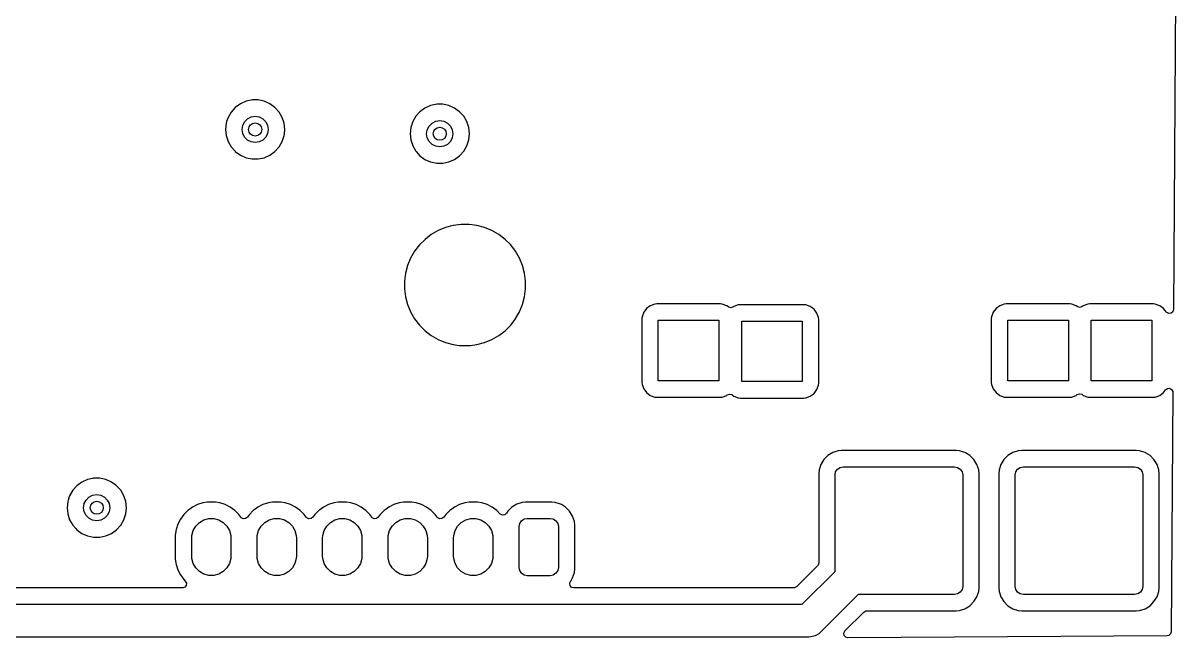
# Model space of a CAD drawing. Extents: x 0.53 to 4.07, y -3.29 to -0.61.
# Drawn here: x 2.638 to 4.029, y -3.288 to -2.549 of the extents above; entities that cross this region are included whole.
import ezdxf

# ---------------------------------------------------------------- set-up
doc = ezdxf.new("R2010")
doc.units = 0
doc.header["$MEASUREMENT"] = 0
doc.layers.add('BLACK', color=7, linetype='CONTINUOUS')

msp = doc.modelspace()

# ---------------------------------------------------------------- linework, layer by layer
at = {"layer": 'BLACK', "linetype": 'CONTINUOUS'}
for p, q in [((4.0288, -1.806), (4.0211, -2.8937)), ((2.9119, -2.642), (2.9059, -2.6433)), ((2.9132, -2.6417), (2.9119, -2.642)), ((2.9206, -2.6417), (2.9132, -2.6417)), ((2.9222, -2.642), (2.9206, -2.6417)), ((2.9279, -2.6433), (2.9222, -2.642)), ((2.8881, -2.6562), (2.8843, -2.6627)), ((2.893, -2.6507), (2.8881, -2.6562)), ((2.8991, -2.6463), (2.893, -2.6507)), ((2.9059, -2.6433), (2.8991, -2.6463)), ((2.8991, -2.6463), (2.8991, -2.6463)), ((2.9059, -2.6433), (2.9059, -2.6433)), ((2.9347, -2.6463), (2.9279, -2.6433)), ((2.9279, -2.6433), (2.9279, -2.6433)), ((2.9407, -2.6507), (2.9347, -2.6463)), ((2.9347, -2.6463), (2.9347, -2.6463)), ((2.9457, -2.6562), (2.9407, -2.6507)), ((2.9407, -2.6507), (2.9407, -2.6507)), ((2.9495, -2.6627), (2.9457, -2.6562)), ((3.115, -2.6558), (3.1101, -2.6614)), ((3.1211, -2.6515), (3.115, -2.6558)), ((3.1279, -2.6484), (3.1211, -2.6515)), ((3.1211, -2.6515), (3.1211, -2.6515)), ((3.1339, -2.6472), (3.1279, -2.6484)), ((3.1279, -2.6484), (3.1279, -2.6484)), ((3.1352, -2.6469), (3.1339, -2.6472)), ((3.1426, -2.6469), (3.1352, -2.6469)), ((3.1442, -2.6472), (3.1426, -2.6469)), ((3.1499, -2.6484), (3.1442, -2.6472)), ((3.1567, -2.6515), (3.1499, -2.6484)), ((3.1499, -2.6484), (3.1499, -2.6484)), ((3.1627, -2.6558), (3.1567, -2.6515)), ((3.1567, -2.6515), (3.1567, -2.6515)), ((3.1677, -2.6614), (3.1627, -2.6558)), ((3.1627, -2.6558), (3.1627, -2.6558)), ((2.882, -2.6698), (2.8812, -2.6772)), ((2.8826, -2.6678), (2.882, -2.6698)), ((2.8843, -2.6627), (2.8826, -2.6678)), ((2.8843, -2.6627), (2.8843, -2.6627)), ((2.9019, -2.6723), (2.9042, -2.6679)), ((2.9042, -2.6679), (2.9076, -2.6644)), ((2.9076, -2.6644), (2.912, -2.6622)), ((2.912, -2.6622), (2.9169, -2.6614)), ((2.9169, -2.6614), (2.9218, -2.6622)), ((2.9218, -2.6622), (2.9262, -2.6644)), ((2.9262, -2.6644), (2.9296, -2.6679)), ((2.9296, -2.6679), (2.9319, -2.6723)), ((2.9518, -2.6698), (2.9495, -2.6627)), ((2.9525, -2.6772), (2.9518, -2.6698)), ((3.1063, -2.6678), (3.104, -2.6749)), ((3.1101, -2.6614), (3.1063, -2.6678)), ((3.1063, -2.6678), (3.1063, -2.6678)), ((3.1262, -2.6731), (3.1296, -2.6696)), ((3.1296, -2.6696), (3.134, -2.6674)), ((3.134, -2.6674), (3.1389, -2.6666)), ((3.1389, -2.6666), (3.1438, -2.6674)), ((3.1438, -2.6674), (3.1482, -2.6696)), ((3.1482, -2.6696), (3.1516, -2.6731)), ((3.1715, -2.6678), (3.1677, -2.6614)), ((3.1738, -2.6749), (3.1715, -2.6678)), ((2.8812, -2.6772), (2.882, -2.6846)), ((2.9011, -2.6772), (2.9019, -2.6723)), ((2.9019, -2.682), (2.9011, -2.6772)), ((2.9042, -2.6864), (2.9019, -2.682)), ((2.9319, -2.682), (2.9296, -2.6864)), ((2.9319, -2.6723), (2.9326, -2.6772)), ((2.9326, -2.6772), (2.9319, -2.682)), ((2.9518, -2.6846), (2.952, -2.6823)), ((2.952, -2.6823), (2.9525, -2.6772)), ((3.104, -2.6749), (3.1032, -2.6823)), ((3.1032, -2.6823), (3.104, -2.6898)), ((3.104, -2.6749), (3.104, -2.6749)), ((3.1231, -2.6823), (3.1239, -2.6775)), ((3.1239, -2.6872), (3.1231, -2.6823)), ((3.1239, -2.6775), (3.1262, -2.6731)), ((3.1516, -2.6731), (3.1539, -2.6775)), ((3.1539, -2.6775), (3.1546, -2.6823)), ((3.1546, -2.6823), (3.1539, -2.6872)), ((3.1745, -2.6823), (3.1738, -2.6749)), ((3.1738, -2.6898), (3.1745, -2.6823)), ((2.882, -2.6846), (2.882, -2.6846)), ((2.882, -2.6846), (2.8843, -2.6917)), ((2.8843, -2.6917), (2.8843, -2.6917)), ((2.8843, -2.6917), (2.8881, -2.6981)), ((2.8881, -2.6981), (2.8927, -2.7033)), ((2.9076, -2.6899), (2.9042, -2.6864)), ((2.912, -2.6921), (2.9076, -2.6899)), ((2.9169, -2.6929), (2.912, -2.6921)), ((2.9218, -2.6921), (2.9169, -2.6929)), ((2.9262, -2.6899), (2.9218, -2.6921)), ((2.9296, -2.6864), (2.9262, -2.6899)), ((2.9407, -2.7037), (2.9457, -2.6981)), ((2.9457, -2.6981), (2.9495, -2.6917)), ((2.9495, -2.6917), (2.9518, -2.6846)), ((3.104, -2.6898), (3.104, -2.6898)), ((3.104, -2.6898), (3.1063, -2.6968)), ((3.1063, -2.6968), (3.1063, -2.6968)), ((3.1063, -2.6968), (3.1101, -2.7033)), ((3.1262, -2.6916), (3.1239, -2.6872)), ((3.1296, -2.6951), (3.1262, -2.6916)), ((3.134, -2.6973), (3.1296, -2.6951)), ((3.1389, -2.6981), (3.134, -2.6973)), ((3.1438, -2.6973), (3.1389, -2.6981)), ((3.1482, -2.6951), (3.1438, -2.6973)), ((3.1516, -2.6916), (3.1482, -2.6951)), ((3.1539, -2.6872), (3.1516, -2.6916)), ((3.1677, -2.7033), (3.1715, -2.6968)), ((3.1715, -2.6968), (3.1738, -2.6898)), ((2.8927, -2.7033), (2.893, -2.7037)), ((2.893, -2.7037), (2.8991, -2.708)), ((2.8991, -2.708), (2.8991, -2.708)), ((2.8991, -2.708), (2.9059, -2.7111)), ((2.9059, -2.7111), (2.9059, -2.7111)), ((2.9059, -2.7111), (2.9132, -2.7126)), ((2.9206, -2.7126), (2.9279, -2.7111)), ((2.9279, -2.7111), (2.9347, -2.708)), ((2.9347, -2.708), (2.9407, -2.7037)), ((3.1101, -2.7033), (3.1104, -2.7037)), ((3.1104, -2.7037), (3.115, -2.7088)), ((3.115, -2.7088), (3.1211, -2.7132)), ((3.1567, -2.7132), (3.1627, -2.7088)), ((3.1627, -2.7088), (3.1677, -2.7033)), ((2.9132, -2.7126), (2.9132, -2.7126)), ((2.9132, -2.7126), (2.9206, -2.7126)), ((2.9206, -2.7126), (2.9206, -2.7126)), ((3.1211, -2.7132), (3.1211, -2.7132)), ((3.1211, -2.7132), (3.1279, -2.7162)), ((3.1279, -2.7162), (3.1279, -2.7162)), ((3.1279, -2.7162), (3.1352, -2.7178)), ((3.1352, -2.7178), (3.1352, -2.7178)), ((3.1352, -2.7178), (3.1426, -2.7178)), ((3.1426, -2.7178), (3.1499, -2.7162)), ((3.1426, -2.7178), (3.1426, -2.7178)), ((3.1499, -2.7162), (3.1567, -2.7132)), ((3.1458, -2.795), (3.137, -2.7987)), ((3.155, -2.7926), (3.1458, -2.795)), ((3.1645, -2.7913), (3.155, -2.7926)), ((3.1741, -2.7913), (3.1645, -2.7913)), ((3.1645, -2.7913), (3.1645, -2.7913)), ((3.1835, -2.7926), (3.1741, -2.7913)), ((3.1741, -2.7913), (3.1741, -2.7913)), ((3.1928, -2.795), (3.1835, -2.7926)), ((3.2016, -2.7987), (3.1928, -2.795)), ((3.1212, -2.8093), (3.1144, -2.816)), ((3.1287, -2.8035), (3.1212, -2.8093)), ((3.1212, -2.8093), (3.1212, -2.8093)), ((3.137, -2.7987), (3.1287, -2.8035)), ((3.137, -2.7987), (3.137, -2.7987)), ((3.2099, -2.8035), (3.2016, -2.7987)), ((3.2016, -2.7987), (3.2016, -2.7987)), ((3.2174, -2.8093), (3.2099, -2.8035)), ((3.2099, -2.8035), (3.2099, -2.8035)), ((3.2099, -2.8035), (3.2099, -2.8035)), ((3.2242, -2.816), (3.2174, -2.8093)), ((3.2174, -2.8093), (3.2174, -2.8093)), ((3.1144, -2.816), (3.1086, -2.8236)), ((3.1144, -2.816), (3.1144, -2.816)), ((3.23, -2.8236), (3.2242, -2.816)), ((3.2242, -2.816), (3.2242, -2.816)), ((3.1038, -2.8319), (3.1002, -2.8407)), ((3.1086, -2.8236), (3.1038, -2.8319)), ((3.1038, -2.8319), (3.1038, -2.8319)), ((3.2348, -2.8319), (3.23, -2.8236)), ((3.2384, -2.8407), (3.2348, -2.8319)), ((3.0977, -2.8499), (3.0964, -2.8594)), ((3.1002, -2.8407), (3.0977, -2.8499)), ((3.2409, -2.8499), (3.2384, -2.8407)), ((3.2421, -2.8594), (3.2409, -2.8499)), ((3.0964, -2.8594), (3.0964, -2.8689)), ((3.2421, -2.8689), (3.2421, -2.8594)), ((3.0964, -2.8689), (3.0977, -2.8784)), ((3.0977, -2.8784), (3.1002, -2.8876)), ((3.2384, -2.8876), (3.2409, -2.8784)), ((3.2409, -2.8784), (3.2421, -2.8689)), ((3.1002, -2.8876), (3.1032, -2.8951)), ((3.2348, -2.8965), (3.2384, -2.8876)), ((3.3875, -2.8924), (3.3841, -2.897)), ((3.392, -2.889), (3.3875, -2.8924)), ((3.3875, -2.8924), (3.3875, -2.8924)), ((3.3973, -2.887), (3.392, -2.889)), ((3.392, -2.889), (3.392, -2.889)), ((3.3997, -2.8868), (3.3973, -2.887)), ((3.4763, -2.8868), (3.3997, -2.8868)), ((3.3997, -2.8868), (3.3997, -2.8868)), ((3.4786, -2.887), (3.4763, -2.8868)), ((3.4763, -2.8868), (3.4763, -2.8868)), ((3.4763, -2.8868), (3.4763, -2.8868)), ((3.4763, -2.8868), (3.4763, -2.8868)), ((3.4839, -2.889), (3.4786, -2.887)), ((3.4786, -2.887), (3.4786, -2.887)), ((3.4839, -2.889), (3.4839, -2.889)), ((3.4859, -2.8905), (3.4839, -2.889)), ((3.4865, -2.8909), (3.4859, -2.8905)), ((3.4892, -2.8915), (3.4865, -2.8909)), ((3.4918, -2.8905), (3.4892, -2.8915)), ((3.4924, -2.89), (3.4918, -2.8905)), ((3.4977, -2.888), (3.4924, -2.89)), ((3.4924, -2.89), (3.4924, -2.89)), ((3.5001, -2.8878), (3.4977, -2.888)), ((3.5767, -2.8878), (3.5001, -2.8878)), ((3.5001, -2.8878), (3.5001, -2.8878)), ((3.579, -2.888), (3.5767, -2.8878)), ((3.5767, -2.8878), (3.5767, -2.8878)), ((3.5767, -2.8878), (3.5767, -2.8878)), ((3.5767, -2.8878), (3.5767, -2.8878)), ((3.5843, -2.89), (3.579, -2.888)), ((3.579, -2.888), (3.579, -2.888)), ((3.5889, -2.8934), (3.5843, -2.89)), ((3.5843, -2.89), (3.5843, -2.89)), ((3.8078, -2.8924), (3.8044, -2.897)), ((3.8123, -2.889), (3.8078, -2.8924)), ((3.8078, -2.8924), (3.8078, -2.8924)), ((3.8176, -2.887), (3.8123, -2.889)), ((3.8123, -2.889), (3.8123, -2.889)), ((3.82, -2.8868), (3.8176, -2.887)), ((3.8966, -2.8868), (3.82, -2.8868)), ((3.82, -2.8868), (3.82, -2.8868)), ((3.8989, -2.887), (3.8966, -2.8868)), ((3.8966, -2.8868), (3.8966, -2.8868)), ((3.8966, -2.8868), (3.8966, -2.8868)), ((3.8966, -2.8868), (3.8966, -2.8868)), ((3.9042, -2.889), (3.8989, -2.887)), ((3.8989, -2.887), (3.8989, -2.887)), ((3.9055, -2.89), (3.9042, -2.889)), ((3.9042, -2.889), (3.9042, -2.889)), ((3.9061, -2.8904), (3.9055, -2.89)), ((3.9088, -2.891), (3.9061, -2.8904)), ((3.9114, -2.89), (3.9088, -2.891)), ((3.9127, -2.889), (3.9114, -2.89)), ((3.918, -2.887), (3.9127, -2.889)), ((3.9127, -2.889), (3.9127, -2.889)), ((3.9204, -2.8868), (3.918, -2.887)), ((3.997, -2.8868), (3.9204, -2.8868)), ((3.9204, -2.8868), (3.9204, -2.8868)), ((3.9993, -2.887), (3.997, -2.8868)), ((3.997, -2.8868), (3.997, -2.8868)), ((3.997, -2.8868), (3.997, -2.8868)), ((3.997, -2.8868), (3.997, -2.8868)), ((4.0046, -2.889), (3.9993, -2.887)), ((3.9993, -2.887), (3.9993, -2.887)), ((4.0092, -2.8924), (4.0046, -2.889)), ((4.0046, -2.889), (4.0046, -2.889)), ((4.0123, -2.8966), (4.0092, -2.8924)), ((4.0092, -2.8924), (4.0092, -2.8924)), ((3.1032, -2.8951), (3.1038, -2.8965)), ((3.1038, -2.8965), (3.1086, -2.9047)), ((3.1086, -2.9047), (3.1086, -2.9047)), ((3.1086, -2.9047), (3.1086, -2.9047)), ((3.1086, -2.9047), (3.1144, -2.9123)), ((3.2242, -2.9123), (3.23, -2.9047)), ((3.23, -2.9047), (3.2301, -2.9046)), ((3.2301, -2.9046), (3.2348, -2.8965)), ((3.3821, -2.9023), (3.3819, -2.9046)), ((3.3819, -2.9046), (3.3819, -2.9046)), ((3.3819, -2.9046), (3.3819, -2.9812)), ((3.3841, -2.897), (3.3821, -2.9023)), ((3.3841, -2.897), (3.3841, -2.897)), ((3.4016, -2.9793), (3.4016, -2.9065)), ((3.4016, -2.9065), (3.4744, -2.9065)), ((3.4744, -2.9065), (3.4744, -2.9793)), ((3.5923, -2.8979), (3.5889, -2.8934)), ((3.5889, -2.8934), (3.5889, -2.8934)), ((3.5936, -2.9014), (3.5923, -2.8979)), ((3.5923, -2.8979), (3.5923, -2.8979)), ((3.5943, -2.9032), (3.5936, -2.9014)), ((3.5945, -2.9056), (3.5943, -2.9032)), ((3.5945, -2.9822), (3.5945, -2.9056)), ((3.8024, -2.9023), (3.8021, -2.9046)), ((3.8021, -2.9046), (3.8021, -2.9046)), ((3.8021, -2.9046), (3.8021, -2.9812)), ((3.8044, -2.897), (3.8024, -2.9023)), ((3.8044, -2.897), (3.8044, -2.897)), ((3.8219, -2.9793), (3.8219, -2.9065)), ((3.8219, -2.9065), (3.8947, -2.9065)), ((3.8947, -2.9065), (3.8947, -2.9793)), ((3.9222, -2.9793), (3.9222, -2.9065)), ((3.9222, -2.9065), (3.9951, -2.9065)), ((3.9951, -2.9065), (3.9951, -2.9793)), ((4.013, -2.8973), (4.0123, -2.8966)), ((4.0155, -2.8985), (4.013, -2.8973)), ((4.0182, -2.8981), (4.0155, -2.8985)), ((4.0203, -2.8963), (4.0182, -2.8981)), ((4.0211, -2.8937), (4.0203, -2.8963)), ((3.1144, -2.9123), (3.1144, -2.9123)), ((3.1144, -2.9123), (3.1212, -2.9191)), ((3.1212, -2.9191), (3.1212, -2.9191)), ((3.1212, -2.9191), (3.1287, -2.9249)), ((3.2099, -2.9249), (3.2174, -2.9191)), ((3.2174, -2.9191), (3.2242, -2.9123)), ((3.502, -2.9803), (3.502, -2.9075)), ((3.502, -2.9075), (3.5748, -2.9075)), ((3.5748, -2.9075), (3.5748, -2.9803)), ((3.1287, -2.9249), (3.137, -2.9297)), ((3.137, -2.9297), (3.1458, -2.9333)), ((3.1458, -2.9333), (3.155, -2.9358)), ((3.1835, -2.9358), (3.1928, -2.9333)), ((3.1928, -2.9333), (3.2016, -2.9297)), ((3.2016, -2.9297), (3.2099, -2.9249)), ((3.155, -2.9358), (3.1621, -2.9367)), ((3.1621, -2.9367), (3.1645, -2.937)), ((3.1645, -2.937), (3.1645, -2.937)), ((3.1645, -2.937), (3.1741, -2.937)), ((3.1741, -2.937), (3.176, -2.9368)), ((3.176, -2.9368), (3.1835, -2.9358)), ((3.3819, -2.9812), (3.3819, -2.9812)), ((3.3819, -2.9812), (3.3821, -2.9836)), ((3.3821, -2.9836), (3.3841, -2.9889)), ((3.3841, -2.9889), (3.3841, -2.9889)), ((3.3841, -2.9889), (3.3875, -2.9934)), ((3.4744, -2.9793), (3.4016, -2.9793)), ((3.5748, -2.9803), (3.502, -2.9803)), ((3.5889, -2.9944), (3.5923, -2.9899)), ((3.5923, -2.9899), (3.5943, -2.9845)), ((3.5943, -2.9845), (3.5945, -2.9822)), ((3.8021, -2.9812), (3.8021, -2.9812)), ((3.8021, -2.9812), (3.8024, -2.9836)), ((3.8024, -2.9836), (3.8044, -2.9889)), ((3.8044, -2.9889), (3.8044, -2.9889)), ((3.8044, -2.9889), (3.8078, -2.9934)), ((3.8947, -2.9793), (3.8219, -2.9793)), ((3.9951, -2.9793), (3.9222, -2.9793)), ((4.0092, -2.9934), (4.0116, -2.9902)), ((4.0116, -2.9902), (4.0138, -2.9885)), ((4.0138, -2.9885), (4.0165, -2.9883)), ((4.0165, -2.9883), (4.0189, -2.9896)), ((4.0189, -2.9896), (4.0203, -2.9921)), ((3.3875, -2.9934), (3.3875, -2.9934)), ((3.3875, -2.9934), (3.392, -2.9968)), ((3.392, -2.9968), (3.392, -2.9968)), ((3.392, -2.9968), (3.3973, -2.9988)), ((3.3973, -2.9988), (3.3973, -2.9988)), ((3.3973, -2.9988), (3.3976, -2.9988)), ((3.3976, -2.9988), (3.3997, -2.999)), ((3.3997, -2.999), (3.4763, -2.999)), ((3.4763, -2.999), (3.4786, -2.9988)), ((3.4786, -2.9988), (3.4839, -2.9968)), ((3.4839, -2.9968), (3.4846, -2.9963)), ((3.4846, -2.9963), (3.4872, -2.9954)), ((3.4872, -2.9954), (3.4899, -2.9959)), ((3.4899, -2.9959), (3.4905, -2.9963)), ((3.4905, -2.9963), (3.4924, -2.9978)), ((3.4924, -2.9978), (3.4924, -2.9978)), ((3.4924, -2.9978), (3.4977, -2.9998)), ((3.4977, -2.9998), (3.4977, -2.9998)), ((3.4977, -2.9998), (3.498, -2.9998)), ((3.498, -2.9998), (3.5001, -3)), ((3.5001, -3), (3.5767, -3)), ((3.5767, -3), (3.579, -2.9998)), ((3.579, -2.9998), (3.5843, -2.9978)), ((3.5843, -2.9978), (3.5889, -2.9944)), ((3.8078, -2.9934), (3.8078, -2.9934)), ((3.8078, -2.9934), (3.8123, -2.9968)), ((3.8123, -2.9968), (3.8123, -2.9968)), ((3.8123, -2.9968), (3.8176, -2.9988)), ((3.8176, -2.9988), (3.8176, -2.9988)), ((3.8176, -2.9988), (3.8179, -2.9988)), ((3.8179, -2.9988), (3.82, -2.999)), ((3.82, -2.999), (3.8966, -2.999)), ((3.8966, -2.999), (3.8989, -2.9988)), ((3.8989, -2.9988), (3.9016, -2.9978)), ((3.9016, -2.9978), (3.9042, -2.9968)), ((3.9042, -2.9968), (3.9055, -2.9958)), ((3.9042, -2.9968), (3.9042, -2.9968)), ((3.9042, -2.9968), (3.9042, -2.9968)), ((3.9055, -2.9958), (3.9081, -2.9949)), ((3.9081, -2.9949), (3.9108, -2.9954)), ((3.9108, -2.9954), (3.9114, -2.9958)), ((3.9114, -2.9958), (3.9127, -2.9968)), ((3.9127, -2.9968), (3.9127, -2.9968)), ((3.9127, -2.9968), (3.9127, -2.9968)), ((3.9127, -2.9968), (3.918, -2.9988)), ((3.918, -2.9988), (3.918, -2.9988)), ((3.918, -2.9988), (3.9183, -2.9988)), ((3.9183, -2.9988), (3.9204, -2.999)), ((3.9204, -2.999), (3.997, -2.999)), ((3.997, -2.999), (3.9993, -2.9988)), ((3.9993, -2.9988), (4.0046, -2.9968)), ((4.0046, -2.9968), (4.0092, -2.9934)), ((4.0204, -2.9931), (4.0183, -3.281)), ((4.0203, -2.9921), (4.0204, -2.9931)), ((3.6056, -3.0692), (3.6007, -3.0741)), ((3.6114, -3.0656), (3.6056, -3.0692)), ((3.618, -3.0634), (3.6114, -3.0656)), ((3.6114, -3.0656), (3.6114, -3.0656)), ((3.622, -3.063), (3.618, -3.0634)), ((3.618, -3.0634), (3.618, -3.0634)), ((3.7598, -3.063), (3.622, -3.063)), ((3.622, -3.063), (3.622, -3.063)), ((3.7639, -3.0634), (3.7598, -3.063)), ((3.7704, -3.0655), (3.7639, -3.0634)), ((3.7639, -3.0634), (3.7639, -3.0634)), ((3.7704, -3.0656), (3.7704, -3.0655)), ((3.771, -3.0659), (3.7704, -3.0656)), ((3.7704, -3.0656), (3.7704, -3.0656)), ((3.7763, -3.0692), (3.771, -3.0659)), ((3.7812, -3.0741), (3.7763, -3.0692)), ((3.8221, -3.0692), (3.8172, -3.0741)), ((3.828, -3.0656), (3.8221, -3.0692)), ((3.8345, -3.0634), (3.828, -3.0656)), ((3.828, -3.0656), (3.828, -3.0656)), ((3.8386, -3.063), (3.8345, -3.0634)), ((3.8345, -3.0634), (3.8345, -3.0634)), ((3.9764, -3.063), (3.8386, -3.063)), ((3.8386, -3.063), (3.8386, -3.063)), ((3.9804, -3.0634), (3.9764, -3.063)), ((3.9869, -3.0655), (3.9804, -3.0634)), ((3.9804, -3.0634), (3.9804, -3.0634)), ((3.987, -3.0656), (3.9869, -3.0655)), ((3.9875, -3.0659), (3.987, -3.0656)), ((3.987, -3.0656), (3.987, -3.0656)), ((3.9929, -3.0692), (3.9875, -3.0659)), ((3.9977, -3.0741), (3.9929, -3.0692)), ((3.5949, -3.0865), (3.5945, -3.0906)), ((3.5971, -3.0799), (3.5949, -3.0865)), ((3.5949, -3.0865), (3.5949, -3.0865)), ((3.5949, -3.0865), (3.5949, -3.0865)), ((3.6007, -3.0741), (3.5971, -3.0799)), ((3.5971, -3.0799), (3.5971, -3.0799)), ((3.6149, -3.0888), (3.6171, -3.0856)), ((3.6171, -3.0856), (3.6202, -3.0834)), ((3.6202, -3.0834), (3.624, -3.0827)), ((3.624, -3.0827), (3.7579, -3.0827)), ((3.7579, -3.0827), (3.7616, -3.0834)), ((3.7616, -3.0834), (3.7648, -3.0856)), ((3.7648, -3.0856), (3.767, -3.0888)), ((3.7848, -3.0799), (3.7812, -3.0741)), ((3.787, -3.0865), (3.7848, -3.0799)), ((3.7874, -3.0906), (3.787, -3.0865)), ((3.8114, -3.0865), (3.811, -3.0906)), ((3.8136, -3.0799), (3.8114, -3.0865)), ((3.8114, -3.0865), (3.8114, -3.0865)), ((3.8114, -3.0865), (3.8114, -3.0865)), ((3.8172, -3.0741), (3.8136, -3.0799)), ((3.8136, -3.0799), (3.8136, -3.0799)), ((3.8315, -3.0888), (3.8336, -3.0856)), ((3.8336, -3.0856), (3.8368, -3.0834)), ((3.8368, -3.0834), (3.8406, -3.0827)), ((3.8406, -3.0827), (3.9744, -3.0827)), ((3.9744, -3.0827), (3.9782, -3.0834)), ((3.9782, -3.0834), (3.9814, -3.0856)), ((3.9814, -3.0856), (3.9835, -3.0888)), ((4.0014, -3.0799), (3.9977, -3.0741)), ((4.0035, -3.0865), (4.0014, -3.0799)), ((4.004, -3.0906), (4.0035, -3.0865)), ((2.7086, -3.101), (2.7025, -3.1054)), ((2.7154, -3.098), (2.7086, -3.101)), ((2.7086, -3.101), (2.7086, -3.101)), ((2.7214, -3.0967), (2.7154, -3.098)), ((2.7154, -3.098), (2.7154, -3.098)), ((2.7227, -3.0964), (2.7214, -3.0967)), ((2.7301, -3.0964), (2.7227, -3.0964)), ((2.7316, -3.0968), (2.7301, -3.0964)), ((2.7374, -3.098), (2.7316, -3.0968)), ((2.7442, -3.101), (2.7374, -3.098)), ((2.7374, -3.098), (2.7374, -3.098)), ((2.7492, -3.1046), (2.7442, -3.101)), ((2.7442, -3.101), (2.7442, -3.101)), ((3.5945, -3.0906), (3.5945, -3.1982)), ((3.6142, -3.0925), (3.6149, -3.0888)), ((3.6142, -3.2084), (3.6142, -3.0925)), ((3.767, -3.0888), (3.7677, -3.0925)), ((3.7677, -3.0925), (3.7677, -3.2264)), ((3.7874, -3.2283), (3.7874, -3.0906)), ((3.7874, -3.0906), (3.7874, -3.0906)), ((3.811, -3.0906), (3.811, -3.2283)), ((3.8307, -3.0925), (3.8315, -3.0888)), ((3.8307, -3.2264), (3.8307, -3.0925)), ((3.9835, -3.0888), (3.9843, -3.0925)), ((3.9843, -3.0925), (3.9843, -3.2264)), ((4.004, -3.2283), (4.004, -3.0906)), ((2.6975, -3.1109), (2.6938, -3.1174)), ((2.7025, -3.1054), (2.6975, -3.1109)), ((2.7502, -3.1054), (2.7492, -3.1046)), ((2.7552, -3.1109), (2.7502, -3.1054)), ((2.7589, -3.1174), (2.7552, -3.1109)), ((2.6915, -3.1245), (2.6907, -3.1319)), ((2.6921, -3.1228), (2.6915, -3.1245)), ((2.6938, -3.1174), (2.6921, -3.1228)), ((2.6938, -3.1174), (2.6938, -3.1174)), ((2.7106, -3.1319), (2.7114, -3.127)), ((2.7114, -3.127), (2.7136, -3.1226)), ((2.7136, -3.1226), (2.7171, -3.1191)), ((2.7171, -3.1191), (2.7215, -3.1169)), ((2.7215, -3.1169), (2.7264, -3.1161)), ((2.7264, -3.1161), (2.7312, -3.1169)), ((2.7312, -3.1169), (2.7356, -3.1191)), ((2.7356, -3.1191), (2.7391, -3.1226)), ((2.7391, -3.1226), (2.7414, -3.127)), ((2.7414, -3.127), (2.7421, -3.1319)), ((2.7612, -3.1245), (2.7589, -3.1174)), ((2.762, -3.1319), (2.7612, -3.1245)), ((2.8475, -3.1282), (2.8415, -3.1313)), ((2.854, -3.126), (2.8475, -3.1282)), ((2.8592, -3.1252), (2.854, -3.126)), ((2.8608, -3.125), (2.8592, -3.1252)), ((2.8676, -3.125), (2.8608, -3.125)), ((2.8691, -3.1252), (2.8676, -3.125)), ((2.8743, -3.126), (2.8691, -3.1252)), ((2.8808, -3.1282), (2.8743, -3.126)), ((2.8743, -3.126), (2.8743, -3.126)), ((2.8743, -3.126), (2.8743, -3.126)), ((2.8869, -3.1313), (2.8808, -3.1282)), ((2.9263, -3.1282), (2.9202, -3.1313)), ((2.9328, -3.126), (2.9263, -3.1282)), ((2.9379, -3.1252), (2.9328, -3.126)), ((2.9395, -3.125), (2.9379, -3.1252)), ((2.9463, -3.125), (2.9395, -3.125)), ((2.9479, -3.1252), (2.9463, -3.125)), ((2.9531, -3.126), (2.9479, -3.1252)), ((2.9595, -3.1282), (2.9531, -3.126)), ((2.9531, -3.126), (2.9531, -3.126)), ((2.9531, -3.126), (2.9531, -3.126)), ((2.9656, -3.1313), (2.9595, -3.1282)), ((3.005, -3.1282), (2.9989, -3.1313)), ((3.0115, -3.126), (3.005, -3.1282)), ((3.0167, -3.1252), (3.0115, -3.126)), ((3.0182, -3.125), (3.0167, -3.1252)), ((3.0251, -3.125), (3.0182, -3.125)), ((3.0266, -3.1252), (3.0251, -3.125)), ((3.0318, -3.126), (3.0266, -3.1252)), ((3.0383, -3.1282), (3.0318, -3.126)), ((3.0318, -3.126), (3.0318, -3.126)), ((3.0318, -3.126), (3.0318, -3.126)), ((3.0444, -3.1313), (3.0383, -3.1282)), ((3.0838, -3.1282), (3.0777, -3.1313)), ((3.0902, -3.126), (3.0838, -3.1282)), ((3.0954, -3.1252), (3.0902, -3.126)), ((3.097, -3.125), (3.0954, -3.1252)), ((3.1038, -3.125), (3.097, -3.125)), ((3.1054, -3.1252), (3.1038, -3.125)), ((3.1105, -3.126), (3.1054, -3.1252)), ((3.117, -3.1282), (3.1105, -3.126)), ((3.1105, -3.126), (3.1105, -3.126)), ((3.1105, -3.126), (3.1105, -3.126)), ((3.1231, -3.1313), (3.117, -3.1282)), ((3.1625, -3.1282), (3.1564, -3.1313)), ((3.169, -3.126), (3.1625, -3.1282)), ((3.1742, -3.1252), (3.169, -3.126)), ((3.1757, -3.125), (3.1742, -3.1252)), ((3.1825, -3.125), (3.1757, -3.125)), ((3.1841, -3.1252), (3.1825, -3.125)), ((3.1893, -3.126), (3.1841, -3.1252)), ((3.1958, -3.1282), (3.1893, -3.126)), ((3.1893, -3.126), (3.1893, -3.126)), ((3.1893, -3.126), (3.1893, -3.126)), ((3.2018, -3.1313), (3.1958, -3.1282)), ((3.2315, -3.1276), (3.2256, -3.1312)), ((3.2381, -3.1254), (3.2315, -3.1276)), ((3.2315, -3.1276), (3.2315, -3.1276)), ((3.2421, -3.125), (3.2381, -3.1254)), ((3.2381, -3.1254), (3.2381, -3.1254)), ((3.2736, -3.125), (3.2421, -3.125)), ((3.2421, -3.125), (3.2421, -3.125)), ((3.2777, -3.1254), (3.2736, -3.125)), ((3.2842, -3.1275), (3.2777, -3.1254)), ((3.2777, -3.1254), (3.2777, -3.1254)), ((3.2842, -3.1276), (3.2842, -3.1275)), ((3.2852, -3.1282), (3.2842, -3.1276)), ((3.2842, -3.1276), (3.2842, -3.1276)), ((3.2901, -3.1312), (3.2852, -3.1282)), ((2.6907, -3.1319), (2.6915, -3.1393)), ((2.6915, -3.1393), (2.6915, -3.1393)), ((2.6915, -3.1393), (2.6938, -3.1464)), ((2.7114, -3.1368), (2.7106, -3.1319)), ((2.7136, -3.1411), (2.7114, -3.1368)), ((2.7171, -3.1446), (2.7136, -3.1411)), ((2.7391, -3.1411), (2.7356, -3.1446)), ((2.7414, -3.1368), (2.7391, -3.1411)), ((2.7421, -3.1319), (2.7414, -3.1368)), ((2.7589, -3.1464), (2.7612, -3.1393)), ((2.7612, -3.1393), (2.762, -3.1319)), ((2.8311, -3.1401), (2.8271, -3.1456)), ((2.8359, -3.1353), (2.8311, -3.1401)), ((2.8311, -3.1401), (2.8311, -3.1401)), ((2.8311, -3.1401), (2.8311, -3.1401)), ((2.8311, -3.1401), (2.8311, -3.1401)), ((2.8383, -3.1335), (2.8359, -3.1353)), ((2.8359, -3.1353), (2.8359, -3.1353)), ((2.8359, -3.1353), (2.8359, -3.1353)), ((2.8415, -3.1313), (2.8383, -3.1335)), ((2.8924, -3.1353), (2.8869, -3.1313)), ((2.8972, -3.1401), (2.8924, -3.1353)), ((2.8996, -3.1433), (2.8972, -3.1401)), ((2.8972, -3.1401), (2.8972, -3.1401)), ((2.9001, -3.144), (2.8996, -3.1433)), ((2.9075, -3.1433), (2.9053, -3.145)), ((2.9099, -3.1401), (2.9075, -3.1433)), ((2.9147, -3.1353), (2.9099, -3.1401)), ((2.9099, -3.1401), (2.9099, -3.1401)), ((2.9171, -3.1335), (2.9147, -3.1353)), ((2.9147, -3.1353), (2.9147, -3.1353)), ((2.9147, -3.1353), (2.9147, -3.1353)), ((2.9202, -3.1313), (2.9171, -3.1335)), ((2.9711, -3.1353), (2.9656, -3.1313)), ((2.976, -3.1401), (2.9711, -3.1353)), ((2.9783, -3.1433), (2.976, -3.1401)), ((2.976, -3.1401), (2.976, -3.1401)), ((2.9789, -3.144), (2.9783, -3.1433)), ((2.9862, -3.1433), (2.9841, -3.145)), ((2.9886, -3.1401), (2.9862, -3.1433)), ((2.9934, -3.1353), (2.9886, -3.1401)), ((2.9886, -3.1401), (2.9886, -3.1401)), ((2.9958, -3.1335), (2.9934, -3.1353)), ((2.9934, -3.1353), (2.9934, -3.1353)), ((2.9934, -3.1353), (2.9934, -3.1353)), ((2.9989, -3.1313), (2.9958, -3.1335)), ((3.0499, -3.1353), (3.0444, -3.1313)), ((3.0547, -3.1401), (3.0499, -3.1353)), ((3.0571, -3.1433), (3.0547, -3.1401)), ((3.0547, -3.1401), (3.0547, -3.1401)), ((3.0576, -3.144), (3.0571, -3.1433)), ((3.065, -3.1433), (3.0628, -3.145)), ((3.0673, -3.1401), (3.065, -3.1433)), ((3.0722, -3.1353), (3.0673, -3.1401)), ((3.0673, -3.1401), (3.0673, -3.1401)), ((3.0745, -3.1335), (3.0722, -3.1353)), ((3.0722, -3.1353), (3.0722, -3.1353)), ((3.0722, -3.1353), (3.0722, -3.1353)), ((3.0777, -3.1313), (3.0745, -3.1335)), ((3.1286, -3.1353), (3.1231, -3.1313)), ((3.1334, -3.1401), (3.1286, -3.1353)), ((3.1358, -3.1433), (3.1334, -3.1401)), ((3.1334, -3.1401), (3.1334, -3.1401)), ((3.1364, -3.144), (3.1358, -3.1433)), ((3.1437, -3.1433), (3.1415, -3.145)), ((3.1461, -3.1401), (3.1437, -3.1433)), ((3.1509, -3.1353), (3.1461, -3.1401)), ((3.1461, -3.1401), (3.1461, -3.1401)), ((3.1533, -3.1335), (3.1509, -3.1353)), ((3.1509, -3.1353), (3.1509, -3.1353)), ((3.1509, -3.1353), (3.1509, -3.1353)), ((3.1564, -3.1313), (3.1533, -3.1335)), ((3.2074, -3.1353), (3.2018, -3.1313)), ((3.2116, -3.1395), (3.2074, -3.1353)), ((3.2074, -3.1353), (3.2074, -3.1353)), ((3.2119, -3.1398), (3.2116, -3.1395)), ((3.2144, -3.1409), (3.2119, -3.1398)), ((3.2172, -3.1404), (3.2144, -3.1409)), ((3.2192, -3.1386), (3.2172, -3.1404)), ((3.2208, -3.1361), (3.2192, -3.1386)), ((3.2256, -3.1312), (3.2208, -3.1361)), ((3.295, -3.1361), (3.2901, -3.1312)), ((3.2986, -3.142), (3.295, -3.1361)), ((3.3008, -3.1485), (3.2986, -3.142)), ((2.6938, -3.1464), (2.6938, -3.1464)), ((2.6938, -3.1464), (2.6975, -3.1528)), ((2.6975, -3.1528), (2.7012, -3.1569)), ((2.7012, -3.1569), (2.7025, -3.1584)), ((2.7215, -3.1469), (2.7171, -3.1446)), ((2.7264, -3.1476), (2.7215, -3.1469)), ((2.7312, -3.1469), (2.7264, -3.1476)), ((2.7356, -3.1446), (2.7312, -3.1469)), ((2.7502, -3.1584), (2.7552, -3.1528)), ((2.7552, -3.1528), (2.7589, -3.1464)), ((2.824, -3.1517), (2.8219, -3.1582)), ((2.8271, -3.1456), (2.824, -3.1517)), ((2.8423, -3.1593), (2.8454, -3.1539)), ((2.8454, -3.1539), (2.8498, -3.1496)), ((2.8498, -3.1496), (2.8551, -3.1465)), ((2.8551, -3.1465), (2.8611, -3.1449)), ((2.8611, -3.1449), (2.8673, -3.1449)), ((2.8673, -3.1449), (2.8732, -3.1465)), ((2.8732, -3.1465), (2.8786, -3.1496)), ((2.8786, -3.1496), (2.8829, -3.1539)), ((2.8829, -3.1539), (2.886, -3.1593)), ((2.9026, -3.1453), (2.9001, -3.144)), ((2.9053, -3.145), (2.9026, -3.1453)), ((2.9211, -3.1593), (2.9242, -3.1539)), ((2.9242, -3.1539), (2.9285, -3.1496)), ((2.9285, -3.1496), (2.9339, -3.1465)), ((2.9339, -3.1465), (2.9398, -3.1449)), ((2.9398, -3.1449), (2.946, -3.1449)), ((2.946, -3.1449), (2.952, -3.1465)), ((2.952, -3.1465), (2.9573, -3.1496)), ((2.9573, -3.1496), (2.9617, -3.1539)), ((2.9617, -3.1539), (2.9647, -3.1593)), ((2.9813, -3.1453), (2.9789, -3.144)), ((2.9841, -3.145), (2.9813, -3.1453)), ((2.9998, -3.1593), (3.0029, -3.1539)), ((3.0029, -3.1539), (3.0073, -3.1496)), ((3.0073, -3.1496), (3.0126, -3.1465)), ((3.0126, -3.1465), (3.0186, -3.1449)), ((3.0186, -3.1449), (3.0247, -3.1449)), ((3.0247, -3.1449), (3.0307, -3.1465)), ((3.0307, -3.1465), (3.036, -3.1496)), ((3.036, -3.1496), (3.0404, -3.1539)), ((3.0404, -3.1539), (3.0435, -3.1593)), ((3.0601, -3.1453), (3.0576, -3.144)), ((3.0628, -3.145), (3.0601, -3.1453)), ((3.0786, -3.1593), (3.0817, -3.1539)), ((3.0817, -3.1539), (3.086, -3.1496)), ((3.086, -3.1496), (3.0914, -3.1465)), ((3.0914, -3.1465), (3.0973, -3.1449)), ((3.0973, -3.1449), (3.1035, -3.1449)), ((3.1035, -3.1449), (3.1094, -3.1465)), ((3.1094, -3.1465), (3.1148, -3.1496)), ((3.1148, -3.1496), (3.1191, -3.1539)), ((3.1191, -3.1539), (3.1222, -3.1593)), ((3.1388, -3.1453), (3.1364, -3.144)), ((3.1415, -3.145), (3.1388, -3.1453)), ((3.1573, -3.1593), (3.1604, -3.1539)), ((3.1604, -3.1539), (3.1648, -3.1496)), ((3.1648, -3.1496), (3.1701, -3.1465)), ((3.1701, -3.1465), (3.1761, -3.1449)), ((3.1761, -3.1449), (3.1822, -3.1449)), ((3.1822, -3.1449), (3.1882, -3.1465)), ((3.1882, -3.1465), (3.1935, -3.1496)), ((3.1935, -3.1496), (3.1979, -3.1539)), ((3.1979, -3.1539), (3.201, -3.1593)), ((3.2343, -3.1545), (3.235, -3.1508)), ((3.2343, -3.2037), (3.2343, -3.1545)), ((3.235, -3.1508), (3.2371, -3.1476)), ((3.2371, -3.1476), (3.2403, -3.1454)), ((3.2403, -3.1454), (3.2441, -3.1447)), ((3.2441, -3.1447), (3.2717, -3.1447)), ((3.2717, -3.1447), (3.2754, -3.1454)), ((3.2754, -3.1454), (3.2786, -3.1476)), ((3.2786, -3.1476), (3.2807, -3.1508)), ((3.2807, -3.1508), (3.2815, -3.1545)), ((3.2815, -3.1545), (3.2815, -3.2037)), ((3.3012, -3.1526), (3.3008, -3.1485)), ((3.3012, -3.2057), (3.3012, -3.1526)), ((2.7025, -3.1584), (2.7086, -3.1628)), ((2.7086, -3.1628), (2.7086, -3.1628)), ((2.7086, -3.1628), (2.7154, -3.1658)), ((2.7154, -3.1658), (2.7154, -3.1658)), ((2.7154, -3.1658), (2.7227, -3.1673)), ((2.7227, -3.1673), (2.7227, -3.1673)), ((2.7227, -3.1673), (2.7301, -3.1673)), ((2.7301, -3.1673), (2.7374, -3.1658)), ((2.7301, -3.1673), (2.7301, -3.1673)), ((2.7374, -3.1658), (2.7442, -3.1628)), ((2.7442, -3.1628), (2.7502, -3.1584)), ((2.8219, -3.1582), (2.8208, -3.1649)), ((2.8208, -3.1649), (2.8208, -3.1934)), ((2.8406, -3.1683), (2.8408, -3.1652)), ((2.8406, -3.19), (2.8406, -3.1683)), ((2.8408, -3.1652), (2.8423, -3.1593)), ((2.886, -3.1593), (2.8876, -3.1652)), ((2.8876, -3.1652), (2.8878, -3.1683)), ((2.8878, -3.1683), (2.8878, -3.19)), ((2.9193, -3.1683), (2.9195, -3.1652)), ((2.9193, -3.19), (2.9193, -3.1683)), ((2.9195, -3.1652), (2.9211, -3.1593)), ((2.9647, -3.1593), (2.9663, -3.1652)), ((2.9663, -3.1652), (2.9665, -3.1683)), ((2.9665, -3.1683), (2.9665, -3.19)), ((2.998, -3.1683), (2.9982, -3.1652)), ((2.998, -3.19), (2.998, -3.1683)), ((2.9982, -3.1652), (2.9998, -3.1593)), ((3.0435, -3.1593), (3.0451, -3.1652)), ((3.0451, -3.1652), (3.0453, -3.1683)), ((3.0453, -3.1683), (3.0453, -3.19)), ((3.0768, -3.1683), (3.077, -3.1652)), ((3.0768, -3.19), (3.0768, -3.1683)), ((3.077, -3.1652), (3.0786, -3.1593)), ((3.1222, -3.1593), (3.1238, -3.1652)), ((3.1238, -3.1652), (3.124, -3.1683)), ((3.124, -3.1683), (3.124, -3.19)), ((3.1555, -3.1683), (3.1557, -3.1652)), ((3.1555, -3.19), (3.1555, -3.1683)), ((3.1557, -3.1652), (3.1573, -3.1593)), ((3.201, -3.1593), (3.2026, -3.1652)), ((3.2026, -3.1652), (3.2028, -3.1683)), ((3.2028, -3.1683), (3.2028, -3.19)), ((2.8208, -3.1934), (2.8217, -3.1986)), ((2.8217, -3.1986), (2.8219, -3.2001)), ((2.8408, -3.193), (2.8406, -3.19)), ((2.8423, -3.199), (2.8408, -3.193)), ((2.8454, -3.2043), (2.8423, -3.199)), ((2.886, -3.199), (2.8829, -3.2043)), ((2.8876, -3.193), (2.886, -3.199)), ((2.8878, -3.19), (2.8876, -3.193)), ((2.9195, -3.193), (2.9193, -3.19)), ((2.9211, -3.199), (2.9195, -3.193)), ((2.9242, -3.2043), (2.9211, -3.199)), ((2.9647, -3.199), (2.9617, -3.2043)), ((2.9663, -3.193), (2.9647, -3.199)), ((2.9665, -3.19), (2.9663, -3.193)), ((2.9982, -3.193), (2.998, -3.19)), ((2.9998, -3.199), (2.9982, -3.193)), ((3.0029, -3.2043), (2.9998, -3.199)), ((3.0435, -3.199), (3.0404, -3.2043)), ((3.0451, -3.193), (3.0435, -3.199)), ((3.0453, -3.19), (3.0451, -3.193)), ((3.077, -3.193), (3.0768, -3.19)), ((3.0786, -3.199), (3.077, -3.193)), ((3.0817, -3.2043), (3.0786, -3.199)), ((3.1222, -3.199), (3.1191, -3.2043)), ((3.1238, -3.193), (3.1222, -3.199)), ((3.124, -3.19), (3.1238, -3.193)), ((3.1557, -3.193), (3.1555, -3.19)), ((3.1573, -3.199), (3.1557, -3.193)), ((3.1604, -3.2043), (3.1573, -3.199)), ((3.201, -3.199), (3.1979, -3.2043)), ((3.2026, -3.193), (3.201, -3.199)), ((3.2028, -3.19), (3.2026, -3.193)), ((3.5945, -3.1982), (3.5937, -3.2008)), ((2.8219, -3.2001), (2.824, -3.2066)), ((2.824, -3.2066), (2.8271, -3.2127)), ((2.8271, -3.2127), (2.8311, -3.2182)), ((2.8498, -3.2087), (2.8454, -3.2043)), ((2.8551, -3.2118), (2.8498, -3.2087)), ((2.8611, -3.2134), (2.8551, -3.2118)), ((2.8732, -3.2118), (2.8673, -3.2134)), ((2.8786, -3.2087), (2.8732, -3.2118)), ((2.8829, -3.2043), (2.8786, -3.2087)), ((2.9285, -3.2087), (2.9242, -3.2043)), ((2.9339, -3.2118), (2.9285, -3.2087)), ((2.9398, -3.2134), (2.9339, -3.2118)), ((2.952, -3.2118), (2.946, -3.2134)), ((2.9573, -3.2087), (2.952, -3.2118)), ((2.9617, -3.2043), (2.9573, -3.2087)), ((3.0073, -3.2087), (3.0029, -3.2043)), ((3.0126, -3.2118), (3.0073, -3.2087)), ((3.0186, -3.2134), (3.0126, -3.2118)), ((3.0307, -3.2118), (3.0247, -3.2134)), ((3.036, -3.2087), (3.0307, -3.2118)), ((3.0404, -3.2043), (3.036, -3.2087)), ((3.086, -3.2087), (3.0817, -3.2043)), ((3.0914, -3.2118), (3.086, -3.2087)), ((3.0973, -3.2134), (3.0914, -3.2118)), ((3.1094, -3.2118), (3.1035, -3.2134)), ((3.1148, -3.2087), (3.1094, -3.2118)), ((3.1191, -3.2043), (3.1148, -3.2087)), ((3.1648, -3.2087), (3.1604, -3.2043)), ((3.1701, -3.2118), (3.1648, -3.2087)), ((3.1761, -3.2134), (3.1701, -3.2118)), ((3.1882, -3.2118), (3.1822, -3.2134)), ((3.1935, -3.2087), (3.1882, -3.2118)), ((3.1979, -3.2043), (3.1935, -3.2087)), ((3.235, -3.2075), (3.2343, -3.2037)), ((3.2371, -3.2107), (3.235, -3.2075)), ((3.2403, -3.2128), (3.2371, -3.2107)), ((3.2441, -3.2136), (3.2403, -3.2128)), ((3.2754, -3.2128), (3.2717, -3.2136)), ((3.2786, -3.2107), (3.2754, -3.2128)), ((3.2807, -3.2075), (3.2786, -3.2107)), ((3.2815, -3.2037), (3.2807, -3.2075)), ((3.2986, -3.2163), (3.3008, -3.2098)), ((3.3008, -3.2098), (3.3012, -3.2057)), ((3.593, -3.2016), (3.5738, -3.2209)), ((3.5745, -3.248), (3.6142, -3.2084)), ((3.5937, -3.2008), (3.593, -3.2016)), ((2.8311, -3.2182), (2.8311, -3.2182)), ((2.8311, -3.2182), (2.8329, -3.22)), ((2.8341, -3.2252), (2.8324, -3.2274)), ((2.8329, -3.22), (2.8343, -3.2224)), ((2.8343, -3.2224), (2.8341, -3.2252)), ((2.8673, -3.2134), (2.8611, -3.2134)), ((2.946, -3.2134), (2.9398, -3.2134)), ((3.0247, -3.2134), (3.0186, -3.2134)), ((3.1035, -3.2134), (3.0973, -3.2134)), ((3.1822, -3.2134), (3.1761, -3.2134)), ((3.2717, -3.2136), (3.2441, -3.2136)), ((3.2951, -3.2228), (3.2958, -3.2209)), ((3.2955, -3.2255), (3.2951, -3.2228)), ((3.2973, -3.2276), (3.2955, -3.2255)), ((3.2958, -3.2209), (3.2963, -3.22)), ((3.2963, -3.22), (3.2986, -3.2163)), ((3.5678, -3.2269), (3.5654, -3.2282)), ((3.5738, -3.2209), (3.5678, -3.2269)), ((3.7677, -3.2264), (3.767, -3.2301)), ((3.8315, -3.2301), (3.8307, -3.2264)), ((3.9843, -3.2264), (3.9835, -3.2301)), ((2.8295, -3.2283), (2.424, -3.2283)), ((2.8298, -3.2283), (2.8295, -3.2283)), ((2.8324, -3.2274), (2.8298, -3.2283)), ((3.3, -3.2283), (3.2973, -3.2276)), ((3.5643, -3.2283), (3.3, -3.2283)), ((3.5654, -3.2282), (3.5643, -3.2283)), ((3.642, -3.2362), (3.5966, -3.2816)), ((3.7579, -3.2362), (3.642, -3.2362)), ((3.7616, -3.2355), (3.7579, -3.2362)), ((3.7648, -3.2333), (3.7616, -3.2355)), ((3.767, -3.2301), (3.7648, -3.2333)), ((3.7812, -3.2448), (3.7848, -3.239)), ((3.7848, -3.239), (3.787, -3.2324)), ((3.787, -3.2324), (3.7874, -3.2283)), ((3.811, -3.2283), (3.811, -3.2283)), ((3.811, -3.2283), (3.8114, -3.2324)), ((3.8114, -3.2324), (3.8114, -3.2324)), ((3.8114, -3.2324), (3.8136, -3.239)), ((3.8136, -3.239), (3.8136, -3.239)), ((3.8136, -3.239), (3.8143, -3.2401)), ((3.8143, -3.2401), (3.8172, -3.2448)), ((3.8336, -3.2333), (3.8315, -3.2301)), ((3.8368, -3.2355), (3.8336, -3.2333)), ((3.8406, -3.2362), (3.8368, -3.2355)), ((3.9744, -3.2362), (3.8406, -3.2362)), ((3.9782, -3.2355), (3.9744, -3.2362)), ((3.9814, -3.2333), (3.9782, -3.2355)), ((3.9835, -3.2301), (3.9814, -3.2333)), ((3.9977, -3.2448), (4.0014, -3.239)), ((4.0014, -3.239), (4.0035, -3.2324)), ((4.0035, -3.2324), (4.004, -3.2283)), ((0.6184, -3.248), (3.5745, -3.248)), ((3.7639, -3.2555), (3.7704, -3.2533)), ((3.7704, -3.2533), (3.7763, -3.2497)), ((3.7763, -3.2497), (3.7812, -3.2448)), ((3.8172, -3.2448), (3.8221, -3.2497)), ((3.8221, -3.2497), (3.828, -3.2533)), ((3.828, -3.2533), (3.8345, -3.2555)), ((3.9804, -3.2555), (3.987, -3.2533)), ((3.987, -3.2533), (3.9929, -3.2497)), ((3.9929, -3.2497), (3.9977, -3.2448)), ((3.6261, -3.28), (3.6487, -3.2574)), ((3.6487, -3.2574), (3.6512, -3.256)), ((3.6512, -3.256), (3.6522, -3.2559)), ((3.6522, -3.2559), (3.7598, -3.2559)), ((3.7598, -3.2559), (3.7639, -3.2555)), ((3.7598, -3.2559), (3.7598, -3.2559)), ((3.8345, -3.2555), (3.8386, -3.2559)), ((3.8386, -3.2559), (3.9764, -3.2559)), ((3.9764, -3.2559), (3.9804, -3.2555)), ((3.5966, -3.2816), (3.5947, -3.2833)), ((3.6247, -3.2828), (3.6259, -3.2803)), ((3.6259, -3.2803), (3.6261, -3.28)), ((4.0183, -3.281), (4.0175, -3.2836)), ((3.5827, -3.2874), (0.6102, -3.2874)), ((3.5852, -3.2872), (3.5827, -3.2874)), ((3.5902, -3.2859), (3.5852, -3.2872)), ((3.5852, -3.2872), (3.5852, -3.2872)), ((3.5904, -3.2858), (3.5902, -3.2859)), ((3.5947, -3.2833), (3.5904, -3.2858)), ((3.5947, -3.2833), (3.5947, -3.2833)), ((3.6252, -3.2855), (3.6247, -3.2828)), ((3.627, -3.2875), (3.6252, -3.2855)), ((3.6296, -3.2883), (3.627, -3.2875)), ((4.0135, -3.2858), (3.6296, -3.2883)), ((4.0154, -3.2854), (4.0135, -3.2858)), ((4.0175, -3.2836), (4.0154, -3.2854))]:
    msp.add_line(p, q, dxfattribs=at)
at = {"layer": 'BLACK'}
for centre in [(2.9169, -2.6772), (3.1389, -2.6823), (2.7264, -3.1319)]:
    msp.add_circle(centre, 0.00787, dxfattribs=at)

doc.saveas('drawing.dxf')
